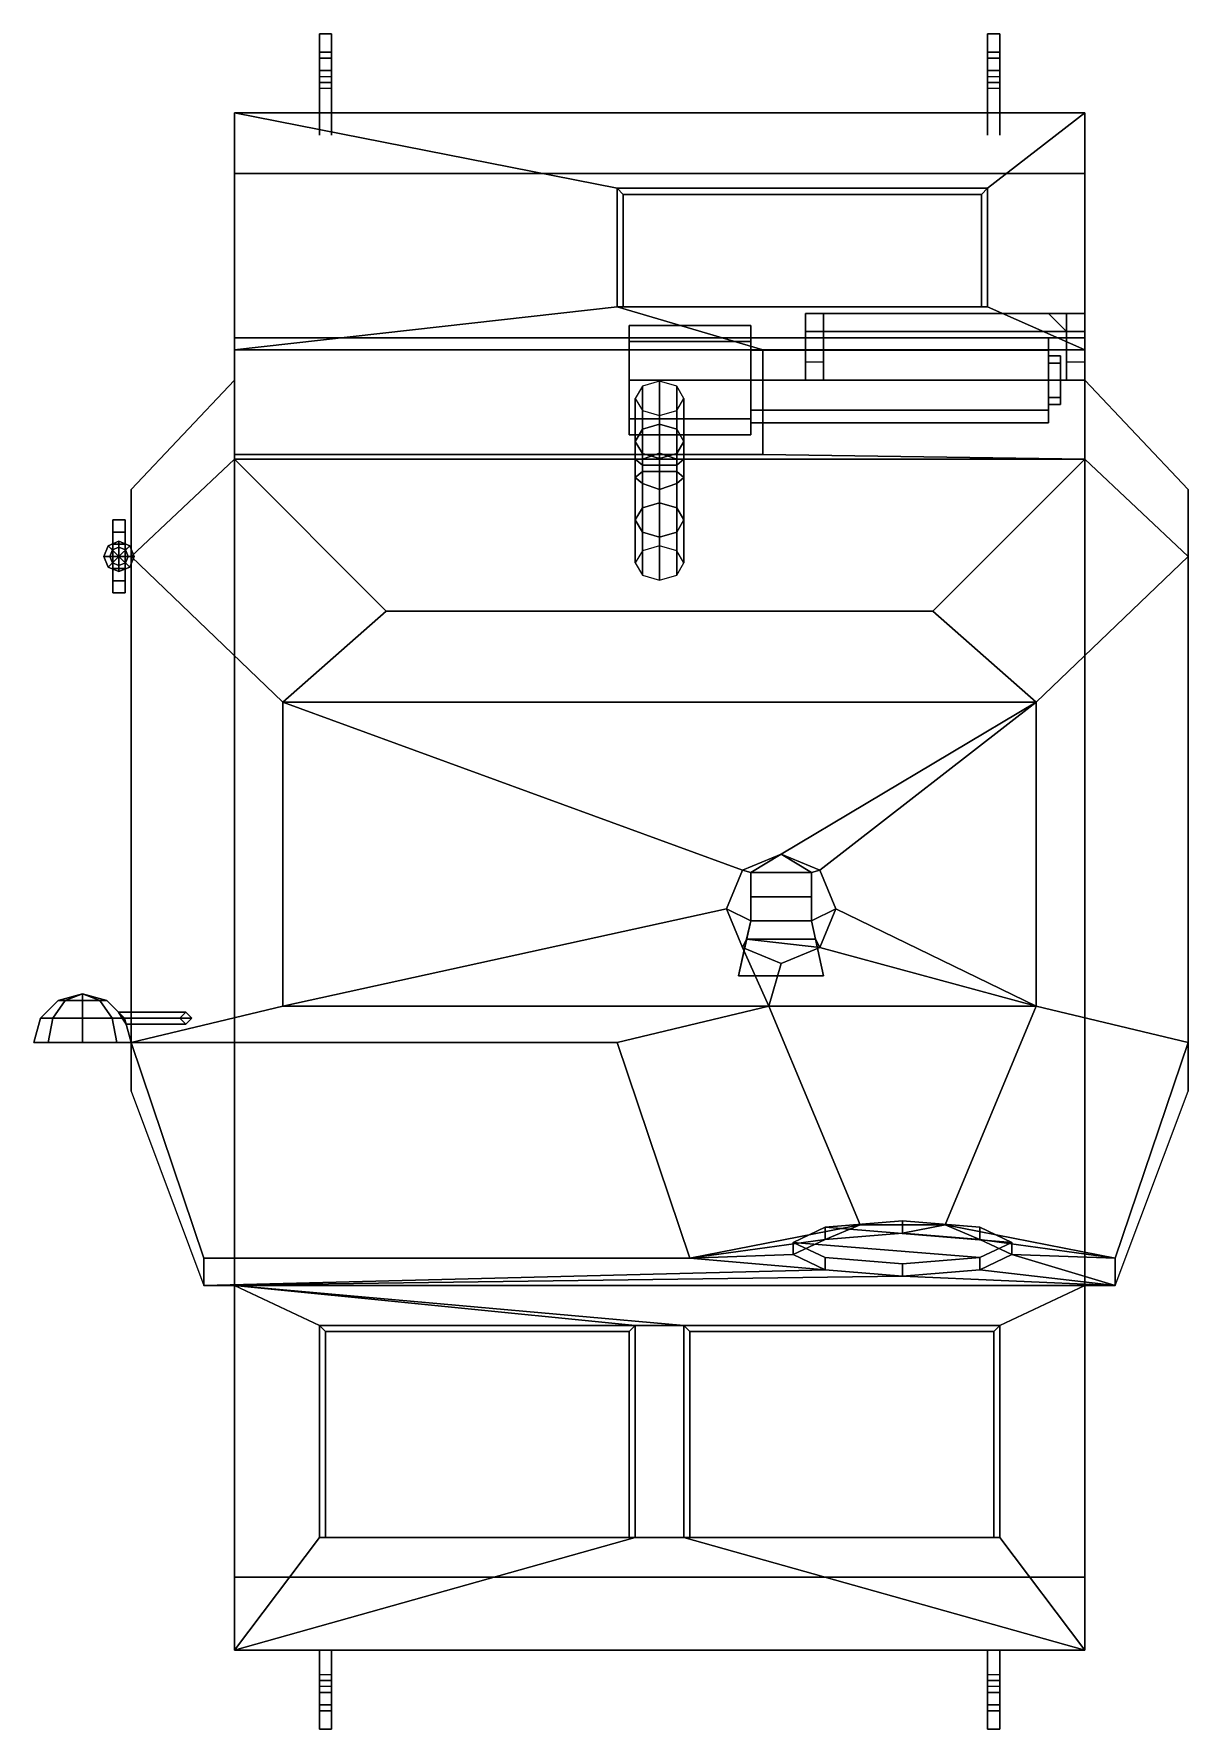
# Model space of a CAD drawing. Extents: x -1.03 to 0.87, y -1.44 to 1.35.
import ezdxf

# ---------------------------------------------------------------- set-up
doc = ezdxf.new("R2010")
doc.units = 0
doc.layers.get('0').update_dxf_attribs({"linetype": 'CONTINUOUS'})
doc.layers.add('HULL_TKS', color=7, linetype='CONTINUOUS')

msp = doc.modelspace()

# ---------------------------------------------------------------- linework, layer by layer
for points in [[(-0.7, 1.12, 0.42), (-0.7, -1.31, 0.52), (-0.7, -1.31, 0.58), (-0.7, 1.22, 0.58)], [(0.7, 1.22, 0.58), (0.7, 1.12, 0.42), (-0.7, 1.12, 0.42), (-0.7, 1.22, 0.58)], [(0.7, -1.31, 0.58), (0.7, -1.31, 0.52), (0.7, 1.12, 0.42), (0.7, 1.22, 0.58)], [(-0.7, 0.85, 0.35), (-0.7, -1.19, 0.35), (-0.7, -1.31, 0.52), (-0.7, 1.12, 0.42)], [(0.7, 1.12, 0.42), (0.7, 0.85, 0.35), (-0.7, 0.85, 0.35), (-0.7, 1.12, 0.42)], [(0.7, -1.31, 0.52), (0.7, -1.19, 0.35), (0.7, 0.85, 0.35), (0.7, 1.12, 0.42)], [(0.7, 0.85, 0.35), (0.7, -1.19, 0.35), (-0.7, -1.19, 0.35), (-0.7, 0.85, 0.35)], [(-0.7, -1.31, 0.52), (-0.7, -1.19, 0.35), (0.7, -1.19, 0.35), (0.7, -1.31, 0.52)], [(-0.7, -1.31, 0.58), (-0.7, -1.31, 0.52), (0.7, -1.31, 0.52), (0.7, -1.31, 0.58)]]:
    msp.add_3dface(points)
at = {"layer": 'HULL_TKS'}
for points in [[(-0.54, 1.35, 0.55), (-0.54, 1.32, 0.52), (-0.56, 1.32, 0.52), (-0.56, 1.35, 0.55)], [(-0.54, 1.32, 0.6), (-0.54, 1.35, 0.58), (-0.56, 1.35, 0.58), (-0.56, 1.32, 0.6)], [(-0.56, 1.35, 0.58), (-0.56, 1.35, 0.55), (-0.56, 1.32, 0.52), (-0.56, 1.32, 0.6)], [(-0.54, 1.35, 0.58), (-0.54, 1.35, 0.55), (-0.56, 1.35, 0.55), (-0.56, 1.35, 0.58)], [(-0.54, 1.32, 0.6), (-0.54, 1.32, 0.52), (-0.54, 1.35, 0.55), (-0.54, 1.35, 0.58)], [(0.56, 1.35, 0.55), (0.56, 1.32, 0.52), (0.54, 1.32, 0.52), (0.54, 1.35, 0.55)], [(0.56, 1.32, 0.6), (0.56, 1.35, 0.58), (0.54, 1.35, 0.58), (0.54, 1.32, 0.6)], [(0.54, 1.35, 0.58), (0.54, 1.35, 0.55), (0.54, 1.32, 0.52), (0.54, 1.32, 0.6)], [(0.56, 1.35, 0.58), (0.56, 1.35, 0.55), (0.54, 1.35, 0.55), (0.54, 1.35, 0.58)], [(0.56, 1.32, 0.6), (0.56, 1.32, 0.52), (0.56, 1.35, 0.55), (0.56, 1.35, 0.58)], [(-0.54, 1.31, 0.56), (-0.54, 1.32, 0.57), (-0.56, 1.32, 0.57), (-0.56, 1.31, 0.56)], [(-0.54, 1.29, 0.6), (-0.54, 1.32, 0.6), (-0.56, 1.32, 0.6), (-0.56, 1.29, 0.6)], [(-0.56, 1.32, 0.56), (-0.56, 1.32, 0.52), (-0.56, 1.31, 0.56), (-0.56, 1.32, 0.57)], [(-0.56, 1.32, 0.58), (-0.56, 1.32, 0.57), (-0.56, 1.31, 0.58), (-0.56, 1.32, 0.6)], [(-0.56, 1.31, 0.56), (-0.56, 1.32, 0.52), (-0.56, 1.29, 0.52), (-0.56, 1.29, 0.56)], [(-0.56, 1.32, 0.6), (-0.56, 1.31, 0.58), (-0.56, 1.29, 0.58), (-0.56, 1.29, 0.6)], [(-0.54, 1.32, 0.57), (-0.54, 1.31, 0.56), (-0.54, 1.32, 0.52), (-0.54, 1.32, 0.56)], [(-0.54, 1.32, 0.6), (-0.54, 1.31, 0.58), (-0.54, 1.32, 0.57), (-0.54, 1.32, 0.58)], [(-0.54, 1.29, 0.56), (-0.54, 1.29, 0.52), (-0.54, 1.32, 0.52), (-0.54, 1.31, 0.56)], [(-0.54, 1.29, 0.6), (-0.54, 1.29, 0.58), (-0.54, 1.31, 0.58), (-0.54, 1.32, 0.6)], [(0.56, 1.31, 0.56), (0.56, 1.32, 0.57), (0.54, 1.32, 0.57), (0.54, 1.31, 0.56)], [(0.56, 1.29, 0.6), (0.56, 1.32, 0.6), (0.54, 1.32, 0.6), (0.54, 1.29, 0.6)], [(0.54, 1.32, 0.56), (0.54, 1.32, 0.52), (0.54, 1.31, 0.56), (0.54, 1.32, 0.57)], [(0.54, 1.32, 0.58), (0.54, 1.32, 0.57), (0.54, 1.31, 0.58), (0.54, 1.32, 0.6)], [(0.54, 1.31, 0.56), (0.54, 1.32, 0.52), (0.54, 1.29, 0.52), (0.54, 1.29, 0.56)], [(0.54, 1.32, 0.6), (0.54, 1.31, 0.58), (0.54, 1.29, 0.58), (0.54, 1.29, 0.6)], [(0.56, 1.32, 0.57), (0.56, 1.31, 0.56), (0.56, 1.32, 0.52), (0.56, 1.32, 0.56)], [(0.56, 1.32, 0.6), (0.56, 1.31, 0.58), (0.56, 1.32, 0.57), (0.56, 1.32, 0.58)], [(0.56, 1.29, 0.56), (0.56, 1.29, 0.52), (0.56, 1.32, 0.52), (0.56, 1.31, 0.56)], [(0.56, 1.29, 0.6), (0.56, 1.29, 0.58), (0.56, 1.31, 0.58), (0.56, 1.32, 0.6)], [(-0.54, 1.29, 0.56), (-0.54, 1.31, 0.56), (-0.56, 1.31, 0.56), (-0.56, 1.29, 0.56)], [(-0.54, 1.29, 0.52), (-0.54, 1.26, 0.55), (-0.56, 1.26, 0.55), (-0.56, 1.29, 0.52)], [(-0.54, 1.28, 0.57), (-0.54, 1.29, 0.56), (-0.56, 1.29, 0.56), (-0.56, 1.28, 0.57)], [(-0.54, 1.27, 0.58), (-0.54, 1.29, 0.6), (-0.56, 1.29, 0.6), (-0.56, 1.27, 0.58)], [(-0.56, 1.29, 0.58), (-0.56, 1.28, 0.57), (-0.56, 1.27, 0.58), (-0.56, 1.29, 0.6)], [(-0.56, 1.29, 0.56), (-0.56, 1.29, 0.52), (-0.56, 1.26, 0.55), (-0.56, 1.28, 0.57)], [(-0.54, 1.29, 0.6), (-0.54, 1.27, 0.58), (-0.54, 1.28, 0.57), (-0.54, 1.29, 0.58)], [(-0.54, 1.28, 0.57), (-0.54, 1.26, 0.55), (-0.54, 1.29, 0.52), (-0.54, 1.29, 0.56)], [(0.56, 1.29, 0.56), (0.56, 1.31, 0.56), (0.54, 1.31, 0.56), (0.54, 1.29, 0.56)], [(0.56, 1.29, 0.52), (0.56, 1.26, 0.55), (0.54, 1.26, 0.55), (0.54, 1.29, 0.52)], [(0.56, 1.28, 0.57), (0.56, 1.29, 0.56), (0.54, 1.29, 0.56), (0.54, 1.28, 0.57)], [(0.56, 1.27, 0.58), (0.56, 1.29, 0.6), (0.54, 1.29, 0.6), (0.54, 1.27, 0.58)], [(0.54, 1.29, 0.58), (0.54, 1.28, 0.57), (0.54, 1.27, 0.58), (0.54, 1.29, 0.6)], [(0.54, 1.29, 0.56), (0.54, 1.29, 0.52), (0.54, 1.26, 0.55), (0.54, 1.28, 0.57)], [(0.56, 1.29, 0.6), (0.56, 1.27, 0.58), (0.56, 1.28, 0.57), (0.56, 1.29, 0.58)], [(0.56, 1.28, 0.57), (0.56, 1.26, 0.55), (0.56, 1.29, 0.52), (0.56, 1.29, 0.56)], [(-0.56, 1.28, 0.57), (-0.56, 1.26, 0.55), (-0.56, 1.25, 0.55), (-0.56, 1.27, 0.58)], [(-0.56, 1.27, 0.58), (-0.56, 1.25, 0.55), (-0.56, 1.1834, 0.5215), (-0.56, 1.22, 0.58)], [(-0.54, 1.22, 0.58), (-0.54, 1.27, 0.58), (-0.56, 1.27, 0.58), (-0.56, 1.22, 0.58)], [(-0.54, 1.27, 0.58), (-0.54, 1.25, 0.55), (-0.54, 1.26, 0.55), (-0.54, 1.28, 0.57)], [(-0.54, 1.22, 0.58), (-0.54, 1.1834, 0.5215), (-0.54, 1.25, 0.55), (-0.54, 1.27, 0.58)], [(0.54, 1.28, 0.57), (0.54, 1.26, 0.55), (0.54, 1.25, 0.55), (0.54, 1.27, 0.58)], [(0.56, 1.22, 0.58), (0.56, 1.27, 0.58), (0.54, 1.27, 0.58), (0.54, 1.22, 0.58)], [(0.54, 1.27, 0.58), (0.54, 1.25, 0.55), (0.54, 1.1834, 0.5215), (0.54, 1.22, 0.58)], [(0.56, 1.27, 0.58), (0.56, 1.25, 0.55), (0.56, 1.26, 0.55), (0.56, 1.28, 0.57)], [(0.56, 1.22, 0.58), (0.56, 1.1834, 0.5215), (0.56, 1.25, 0.55), (0.56, 1.27, 0.58)], [(-0.7, 1.22, 0.58), (-0.7, -1.31, 0.58), (-0.7, -0.39, 0.8), (-0.7, 0.78, 0.8)], [(0.54, 1.0959, 0.65), (0.7, 1.22, 0.58), (-0.7, 1.22, 0.58), (-0.07, 1.0959, 0.65)], [(-0.07, 0.9009, 0.76), (-0.07, 1.0959, 0.65), (-0.7, 1.22, 0.58), (-0.7, 0.83, 0.8)], [(-0.7, 0.83, 0.8), (-0.7, 1.22, 0.58), (-0.7, 0.78, 0.8)], [(0.7, 0.83, 0.8), (0.7, 1.22, 0.58), (0.54, 1.0959, 0.65), (0.54, 0.9009, 0.76)], [(0.7, -0.39, 0.8), (0.7, -1.31, 0.58), (0.7, 1.22, 0.58), (0.7, 0.78, 0.8)], [(0.7, 0.78, 0.8), (0.7, 1.22, 0.58), (0.7, 0.83, 0.8)], [(-0.06, 0.9009, 0.7544), (-0.06, 1.0859, 0.65), (-0.07, 1.0959, 0.65), (-0.07, 0.9009, 0.76)], [(0.53, 1.0859, 0.65), (0.54, 1.0959, 0.65), (-0.07, 1.0959, 0.65), (-0.06, 1.0859, 0.65)], [(0.54, 0.9009, 0.76), (0.54, 1.0959, 0.65), (0.53, 1.0859, 0.65), (0.53, 0.9009, 0.7544)], [(0.53, 0.9009, 0.7544), (0.53, 1.0859, 0.65), (-0.06, 1.0859, 0.65), (-0.06, 0.9009, 0.7544)], [(0.17, 0.83, 0.8), (-0.07, 0.9009, 0.76), (-0.07, 0.9009, 0.76), (-0.7, 0.83, 0.8)], [(0.7, 0.83, 0.8), (0.54, 0.9009, 0.76), (-0.07, 0.9009, 0.76), (0.17, 0.83, 0.8)], [(0.54, 0.9009, 0.76), (0.53, 0.9009, 0.7544), (-0.06, 0.9009, 0.7544), (-0.07, 0.9009, 0.76)], [(0.15, 0.8436, 1.3636), (0.15, 0.87, 1.3), (-0.05, 0.87, 1.3), (-0.05, 0.8436, 1.3636)], [(0.15, 0.87, 1.3), (0.15, 0.8436, 1.2364), (-0.05, 0.8436, 1.2364), (-0.05, 0.87, 1.3)], [(-0.05, 0.8436, 1.2364), (-0.05, 0.69, 1.3), (-0.05, 0.7164, 1.3636), (-0.05, 0.87, 1.3)], [(-0.05, 0.87, 1.3), (-0.05, 0.7164, 1.3636), (-0.05, 0.78, 1.39), (-0.05, 0.8436, 1.3636)], [(0.15, 0.8295, 1.3495), (0.15, 0.85, 1.3), (0.15, 0.87, 1.3), (0.15, 0.8436, 1.3636)], [(0.15, 0.85, 1.3), (0.15, 0.8295, 1.2505), (0.15, 0.8436, 1.2364), (0.15, 0.87, 1.3)], [(0.67, 0.89, 1.03), (0.27, 0.89, 1.03), (0.24, 0.89, 1.1), (0.7, 0.89, 1.1)], [(0.7, 0.89, 1.1), (0.24, 0.89, 1.1), (0.24, 0.86, 1.1), (0.7, 0.86, 1.1)], [(0.24, 0.89, 1.1), (0.24, 0.89, 0.96), (0.24, 0.86, 0.96), (0.24, 0.86, 1.1)], [(0.24, 0.89, 0.96), (0.24, 0.81, 0.8), (0.24, 0.78, 0.8), (0.24, 0.86, 0.96)], [(0.27, 0.89, 1.03), (0.27, 0.89, 0.96), (0.24, 0.89, 0.96), (0.24, 0.89, 1.1)], [(0.27, 0.89, 0.96), (0.27, 0.81, 0.8), (0.24, 0.81, 0.8), (0.24, 0.89, 0.96)], [(0.27, 0.86, 1.03), (0.27, 0.86, 0.96), (0.27, 0.89, 0.96), (0.27, 0.89, 1.03)], [(0.27, 0.86, 0.96), (0.27, 0.78, 0.8), (0.27, 0.81, 0.8), (0.27, 0.89, 0.96)], [(0.64, 0.89, 1.03), (0.67, 0.89, 1.03), (0.67, 0.89, 0.96), (0.67, 0.86, 0.96)], [(0.67, 0.89, 0.96), (0.7, 0.89, 0.96), (0.7, 0.81, 0.8), (0.67, 0.81, 0.8)], [(0.67, 0.89, 1.03), (0.7, 0.89, 1.1), (0.7, 0.89, 0.96), (0.67, 0.89, 0.96)], [(0.67, 0.86, 0.96), (0.67, 0.89, 0.96), (0.67, 0.81, 0.8), (0.67, 0.78, 0.8)], [(0.7, 0.89, 1.1), (0.7, 0.86, 1.1), (0.7, 0.86, 0.96), (0.7, 0.89, 0.96)], [(0.7, 0.89, 0.96), (0.7, 0.86, 0.96), (0.7, 0.78, 0.8), (0.7, 0.81, 0.8)], [(0.15, 0.78, 1.39), (0.15, 0.8436, 1.3636), (-0.05, 0.8436, 1.3636), (-0.05, 0.78, 1.39)], [(0.15, 0.8436, 1.2364), (0.15, 0.78, 1.21), (-0.05, 0.78, 1.21), (-0.05, 0.8436, 1.2364)], [(-0.05, 0.78, 1.21), (-0.05, 0.7164, 1.2364), (-0.05, 0.69, 1.3), (-0.05, 0.8436, 1.2364)], [(0.64, 0.8295, 1.3495), (0.64, 0.85, 1.3), (0.15, 0.85, 1.3), (0.15, 0.8295, 1.3495)], [(0.64, 0.85, 1.3), (0.64, 0.8295, 1.2505), (0.15, 0.8295, 1.2505), (0.15, 0.85, 1.3)], [(0.15, 0.78, 1.37), (0.15, 0.8295, 1.3495), (0.15, 0.8436, 1.3636), (0.15, 0.78, 1.39)], [(0.15, 0.8295, 1.2505), (0.15, 0.78, 1.23), (0.15, 0.78, 1.21), (0.15, 0.8436, 1.2364)], [(0.7, 0.86, 1.1), (0.24, 0.86, 1.1), (0.27, 0.86, 1.03), (0.67, 0.86, 1.03)], [(0.24, 0.86, 0.96), (0.24, 0.78, 0.8), (0.27, 0.78, 0.8), (0.27, 0.86, 0.96)], [(0.24, 0.86, 1.1), (0.24, 0.86, 0.96), (0.27, 0.86, 0.96), (0.27, 0.86, 1.03)], [(0.64, 0.8083, 1.3283), (0.64, 0.82, 1.3), (0.64, 0.85, 1.3), (0.64, 0.8295, 1.3495)], [(0.64, 0.82, 1.3), (0.64, 0.8083, 1.2717), (0.64, 0.8295, 1.2505), (0.64, 0.85, 1.3)], [(0.7, 0.86, 1.1), (0.67, 0.86, 1.03), (0.67, 0.86, 0.96), (0.7, 0.86, 0.96)], [(0.7, 0.86, 0.96), (0.67, 0.86, 0.96), (0.67, 0.78, 0.8), (0.7, 0.78, 0.8)], [(0.17, 0.83, 0.8), (-0.7, 0.83, 0.8), (-0.7, 0.83, 1.1), (0.17, 0.83, 1.1)], [(0.17, 0.83, 1.1), (-0.7, 0.83, 1.1), (-0.7, 0.6579, 1.1287), (0.17, 0.6579, 1.1287)], [(-0.7, 0.83, 1.1), (-0.7, 0.83, 0.8), (-0.7, 0.78, 0.8), (-0.7, 0.6579, 1.1287)], [(0.64, 0.78, 1.37), (0.64, 0.8295, 1.3495), (0.15, 0.8295, 1.3495), (0.15, 0.78, 1.37)], [(0.64, 0.8295, 1.2505), (0.64, 0.78, 1.23), (0.15, 0.78, 1.23), (0.15, 0.8295, 1.2505)], [(0.17, 0.78, 0.8), (0.17, 0.83, 0.8), (0.17, 0.83, 1.1), (0.17, 0.6579, 1.1287)], [(0.7, 0.78, 0.8), (0.7, 0.83, 0.8), (0.17, 0.83, 0.8), (0.17, 0.78, 0.8)], [(0.64, 0.78, 1.34), (0.64, 0.8083, 1.3283), (0.64, 0.8295, 1.3495), (0.64, 0.78, 1.37)], [(0.64, 0.8083, 1.2717), (0.64, 0.78, 1.26), (0.64, 0.78, 1.23), (0.64, 0.8295, 1.2505)], [(0.66, 0.8083, 1.3283), (0.66, 0.82, 1.3), (0.64, 0.82, 1.3), (0.64, 0.8083, 1.3283)], [(0.66, 0.82, 1.3), (0.66, 0.8083, 1.2717), (0.64, 0.8083, 1.2717), (0.64, 0.82, 1.3)], [(0.66, 0.7517, 1.3283), (0.66, 0.82, 1.3), (0.66, 0.8083, 1.3283), (0.66, 0.78, 1.34)], [(0.66, 0.74, 1.3), (0.66, 0.8083, 1.2717), (0.66, 0.82, 1.3), (0.66, 0.7517, 1.3283)], [(0.66, 0.78, 1.34), (0.66, 0.8083, 1.3283), (0.64, 0.8083, 1.3283), (0.64, 0.78, 1.34)], [(0.66, 0.8083, 1.2717), (0.66, 0.78, 1.26), (0.64, 0.78, 1.26), (0.64, 0.8083, 1.2717)], [(0.66, 0.7517, 1.2717), (0.66, 0.78, 1.26), (0.66, 0.8083, 1.2717), (0.66, 0.74, 1.3)], [(-0.7, 0.78, 0.8), (-0.87, 0.6, 0.8), (-0.87, 0.49, 1.15), (-0.7, 0.65, 1.15)], [(0.15, 0.7164, 1.3636), (0.15, 0.78, 1.39), (-0.05, 0.78, 1.39), (-0.05, 0.7164, 1.3636)], [(0.15, 0.78, 1.21), (0.15, 0.7164, 1.2364), (-0.05, 0.7164, 1.2364), (-0.05, 0.78, 1.21)], [(-0.0283, 0.77, 1.29), (-0.04, 0.75, 1.27), (-0.04, 0.6793, 1.3407), (-0.0283, 0.6993, 1.3607)], [(0, 0.7783, 1.2983), (-0.0283, 0.77, 1.29), (-0.0283, 0.6993, 1.3607), (0, 0.7076, 1.369)], [(0.0283, 0.77, 1.29), (0, 0.7783, 1.2983), (0, 0.7076, 1.369), (0.0283, 0.6993, 1.3607)], [(0.04, 0.75, 1.27), (0.0283, 0.77, 1.29), (0.0283, 0.6993, 1.3607), (0.04, 0.6793, 1.3407)], [(0.64, 0.7305, 1.3495), (0.64, 0.78, 1.37), (0.15, 0.78, 1.37), (0.15, 0.7305, 1.3495)], [(0.64, 0.78, 1.23), (0.64, 0.7305, 1.2505), (0.15, 0.7305, 1.2505), (0.15, 0.78, 1.23)], [(0.15, 0.78, 1.23), (0.15, 0.7305, 1.2505), (0.15, 0.7164, 1.2364), (0.15, 0.78, 1.21)], [(0.15, 0.7305, 1.3495), (0.15, 0.78, 1.37), (0.15, 0.78, 1.39), (0.15, 0.7164, 1.3636)], [(0.7, 0.65, 1.15), (0.7, 0.78, 0.8), (0.17, 0.78, 0.8), (0.17, 0.6579, 1.1287)], [(0.66, 0.7517, 1.3283), (0.66, 0.78, 1.34), (0.64, 0.78, 1.34), (0.64, 0.7517, 1.3283)], [(0.66, 0.78, 1.26), (0.66, 0.7517, 1.2717), (0.64, 0.7517, 1.2717), (0.64, 0.78, 1.26)], [(0.64, 0.78, 1.26), (0.64, 0.7517, 1.2717), (0.64, 0.7305, 1.2505), (0.64, 0.78, 1.23)], [(0.64, 0.7517, 1.3283), (0.64, 0.78, 1.34), (0.64, 0.78, 1.37), (0.64, 0.7305, 1.3495)], [(0.87, 0.49, 1.15), (0.87, 0.6, 0.8), (0.7, 0.78, 0.8), (0.7, 0.65, 1.15)], [(-0.04, 0.75, 1.27), (-0.0283, 0.73, 1.25), (-0.0283, 0.6593, 1.3207), (-0.04, 0.6793, 1.3407)], [(-0.0283, 0.73, 1.25), (0, 0.7217, 1.2417), (0, 0.651, 1.3124), (-0.0283, 0.6593, 1.3207)], [(0, 0.7217, 1.2417), (0.0283, 0.73, 1.25), (0.0283, 0.6593, 1.3207), (0, 0.651, 1.3124)], [(0.0283, 0.73, 1.25), (0.04, 0.75, 1.27), (0.04, 0.6793, 1.3407), (0.0283, 0.6593, 1.3207)], [(0.64, 0.71, 1.3), (0.64, 0.7305, 1.3495), (0.15, 0.7305, 1.3495), (0.15, 0.71, 1.3)], [(0.64, 0.7305, 1.2505), (0.64, 0.71, 1.3), (0.15, 0.71, 1.3), (0.15, 0.7305, 1.2505)], [(0.15, 0.7305, 1.2505), (0.15, 0.71, 1.3), (0.15, 0.69, 1.3), (0.15, 0.7164, 1.2364)], [(0.15, 0.71, 1.3), (0.15, 0.7305, 1.3495), (0.15, 0.7164, 1.3636), (0.15, 0.69, 1.3)], [(0.66, 0.74, 1.3), (0.66, 0.7517, 1.3283), (0.64, 0.7517, 1.3283), (0.64, 0.74, 1.3)], [(0.66, 0.7517, 1.2717), (0.66, 0.74, 1.3), (0.64, 0.74, 1.3), (0.64, 0.7517, 1.2717)], [(0.64, 0.7517, 1.2717), (0.64, 0.74, 1.3), (0.64, 0.71, 1.3), (0.64, 0.7305, 1.2505)], [(0.64, 0.74, 1.3), (0.64, 0.7517, 1.3283), (0.64, 0.7305, 1.3495), (0.64, 0.71, 1.3)], [(0.15, 0.69, 1.3), (0.15, 0.7164, 1.3636), (-0.05, 0.7164, 1.3636), (-0.05, 0.69, 1.3)], [(0.15, 0.7164, 1.2364), (0.15, 0.69, 1.3), (-0.05, 0.69, 1.3), (-0.05, 0.7164, 1.2364)], [(-0.0283, 0.6993, 1.3607), (-0.04, 0.6793, 1.3407), (-0.04, 0.65, 1.35), (-0.0283, 0.65, 1.3783)], [(0, 0.7076, 1.369), (-0.0283, 0.6993, 1.3607), (-0.0283, 0.65, 1.3783), (0, 0.66, 1.39)], [(0.0283, 0.6993, 1.3607), (0, 0.7076, 1.369), (0, 0.66, 1.39), (0.0283, 0.65, 1.3783)], [(0.04, 0.6793, 1.3407), (0.0283, 0.6993, 1.3607), (0.0283, 0.65, 1.3783), (0.04, 0.65, 1.35)], [(-0.04, 0.6793, 1.3407), (-0.0283, 0.6593, 1.3207), (-0.0283, 0.64, 1.3217), (-0.04, 0.65, 1.35)], [(0.0283, 0.6593, 1.3207), (0.04, 0.6793, 1.3407), (0.04, 0.65, 1.35), (0.0283, 0.64, 1.3217)], [(-0.7, 0.65, 1.15), (-0.87, 0.49, 1.15), (-0.62, 0.25, 1.39), (-0.45, 0.4, 1.39)], [(0.17, 0.6579, 1.1287), (-0.7, 0.6579, 1.1287), (-0.7, 0.65, 1.15), (0.7, 0.65, 1.15)], [(0.45, 0.4, 1.39), (0.7, 0.65, 1.15), (-0.7, 0.65, 1.15), (-0.45, 0.4, 1.39)], [(-0.0283, 0.65, 1.3783), (-0.04, 0.65, 1.35), (-0.04, 0.62, 1.35), (-0.0283, 0.61, 1.3783)], [(-0.04, 0.65, 1.35), (-0.0283, 0.64, 1.3217), (-0.0283, 0.63, 1.3217), (-0.04, 0.62, 1.35)], [(0, 0.66, 1.39), (-0.0283, 0.65, 1.3783), (-0.0283, 0.61, 1.3783), (0, 0.6, 1.39)], [(-0.0283, 0.6593, 1.3207), (0, 0.651, 1.3124), (0, 0.64, 1.31), (-0.0283, 0.64, 1.3217)], [(0.0283, 0.65, 1.3783), (0, 0.66, 1.39), (0, 0.6, 1.39), (0.0283, 0.61, 1.3783)], [(0, 0.651, 1.3124), (0.0283, 0.6593, 1.3207), (0.0283, 0.64, 1.3217), (0, 0.64, 1.31)], [(0.04, 0.65, 1.35), (0.0283, 0.65, 1.3783), (0.0283, 0.61, 1.3783), (0.04, 0.62, 1.35)], [(0.0283, 0.64, 1.3217), (0.04, 0.65, 1.35), (0.04, 0.62, 1.35), (0.0283, 0.63, 1.3217)], [(0.62, 0.25, 1.39), (0.87, 0.49, 1.15), (0.7, 0.65, 1.15), (0.45, 0.4, 1.39)], [(-0.04, 0.62, 1.35), (-0.0283, 0.63, 1.3217), (-0.0283, 0.57, 1.25), (-0.04, 0.55, 1.27)], [(-0.0283, 0.61, 1.3783), (-0.04, 0.62, 1.35), (-0.04, 0.55, 1.27), (-0.0283, 0.53, 1.29)], [(-0.0283, 0.64, 1.3217), (0, 0.64, 1.31), (0, 0.63, 1.31), (-0.0283, 0.63, 1.3217)], [(-0.0283, 0.63, 1.3217), (0, 0.63, 1.31), (0, 0.5783, 1.2417), (-0.0283, 0.57, 1.25)], [(0, 0.64, 1.31), (0.0283, 0.64, 1.3217), (0.0283, 0.63, 1.3217), (0, 0.63, 1.31)], [(0, 0.63, 1.31), (0.0283, 0.63, 1.3217), (0.0283, 0.57, 1.25), (0, 0.5783, 1.2417)], [(0.0283, 0.63, 1.3217), (0.04, 0.62, 1.35), (0.04, 0.55, 1.27), (0.0283, 0.57, 1.25)], [(0.04, 0.62, 1.35), (0.0283, 0.61, 1.3783), (0.0283, 0.53, 1.29), (0.04, 0.55, 1.27)], [(-0.87, 0.6, 0.8), (-0.87, -0.39, 0.8), (-0.87, -0.31, 1.15), (-0.87, 0.49, 1.15)], [(0, 0.6, 1.39), (-0.0283, 0.61, 1.3783), (-0.0283, 0.53, 1.29), (0, 0.5217, 1.2983)], [(0.0283, 0.61, 1.3783), (0, 0.6, 1.39), (0, 0.5217, 1.2983), (0.0283, 0.53, 1.29)], [(0.87, -0.31, 1.15), (0.87, -0.39, 0.8), (0.87, 0.6, 0.8), (0.87, 0.49, 1.15)], [(-0.04, 0.55, 1.27), (-0.0283, 0.57, 1.25), (-0.0283, 0.4993, 1.1793), (-0.04, 0.4793, 1.1993)], [(-0.0283, 0.57, 1.25), (0, 0.5783, 1.2417), (0, 0.5076, 1.171), (-0.0283, 0.4993, 1.1793)], [(0, 0.5783, 1.2417), (0.0283, 0.57, 1.25), (0.0283, 0.4993, 1.1793), (0, 0.5076, 1.171)], [(0.0283, 0.57, 1.25), (0.04, 0.55, 1.27), (0.04, 0.4793, 1.1993), (0.0283, 0.4993, 1.1793)], [(-0.88, 0.55, 1.38), (-0.9, 0.55, 1.38), (-0.9, 0.55, 1.43), (-0.88, 0.55, 1.43)], [(-0.88, 0.51, 1.33), (-0.9, 0.51, 1.33), (-0.9, 0.55, 1.38), (-0.88, 0.55, 1.38)], [(-0.88, 0.55, 1.43), (-0.9, 0.55, 1.43), (-0.9, 0.53, 1.47), (-0.88, 0.53, 1.47)], [(-0.9, 0.53, 1.47), (-0.9, 0.55, 1.43), (-0.9, 0.51, 1.4), (-0.9, 0.51, 1.47)], [(-0.9, 0.55, 1.43), (-0.9, 0.55, 1.38), (-0.9, 0.51, 1.33), (-0.9, 0.51, 1.4)], [(-0.88, 0.55, 1.43), (-0.88, 0.53, 1.47), (-0.88, 0.51, 1.47), (-0.88, 0.51, 1.4)], [(-0.88, 0.55, 1.38), (-0.88, 0.55, 1.43), (-0.88, 0.51, 1.4), (-0.88, 0.51, 1.33)], [(-0.0283, 0.53, 1.29), (-0.04, 0.55, 1.27), (-0.04, 0.4793, 1.1993), (-0.0283, 0.4593, 1.2193)], [(0.04, 0.55, 1.27), (0.0283, 0.53, 1.29), (0.0283, 0.4593, 1.2193), (0.04, 0.4793, 1.1993)], [(-0.9077, 0.5077, 1.37), (-0.915, 0.49, 1.37), (-0.89, 0.49, 1.4)], [(-0.9077, 0.5077, 1.27), (-0.915, 0.49, 1.27), (-0.915, 0.49, 1.37), (-0.9077, 0.5077, 1.37)], [(-0.9077, 0.5077, 1.03), (-0.915, 0.49, 1.03), (-0.915, 0.49, 1.15), (-0.9077, 0.5077, 1.15)], [(-0.9077, 0.5077, 1.15), (-0.915, 0.49, 1.15), (-0.905, 0.49, 1.15), (-0.9006, 0.5006, 1.15)], [(-0.89, 0.515, 1.37), (-0.9077, 0.5077, 1.37), (-0.89, 0.49, 1.4)], [(-0.89, 0.515, 1.27), (-0.9077, 0.5077, 1.27), (-0.9077, 0.5077, 1.37), (-0.89, 0.515, 1.37)], [(-0.89, 0.515, 1.03), (-0.9077, 0.5077, 1.03), (-0.9077, 0.5077, 1.15), (-0.89, 0.515, 1.15)], [(-0.89, 0.515, 1.15), (-0.9077, 0.5077, 1.15), (-0.9006, 0.5006, 1.15), (-0.89, 0.505, 1.15)], [(-0.89, 0.505, 1.15), (-0.9006, 0.5006, 1.15), (-0.9006, 0.5006, 1.27), (-0.89, 0.505, 1.27)], [(-0.88, 0.53, 1.47), (-0.9, 0.53, 1.47), (-0.9, 0.51, 1.47), (-0.88, 0.51, 1.47)], [(-0.88, 0.51, 1.47), (-0.9, 0.51, 1.47), (-0.9, 0.51, 1.4), (-0.88, 0.51, 1.4)], [(-0.9, 0.51, 1.4), (-0.9, 0.51, 1.33), (-0.9, 0.47, 1.33), (-0.9, 0.47, 1.4)], [(-0.88, 0.51, 1.4), (-0.9, 0.51, 1.4), (-0.9, 0.47, 1.4), (-0.88, 0.47, 1.4)], [(-0.8723, 0.5077, 1.37), (-0.89, 0.515, 1.37), (-0.89, 0.49, 1.4)], [(-0.8723, 0.5077, 1.27), (-0.89, 0.515, 1.27), (-0.89, 0.515, 1.37), (-0.8723, 0.5077, 1.37)], [(-0.8723, 0.5077, 1.03), (-0.89, 0.515, 1.03), (-0.89, 0.515, 1.15), (-0.8723, 0.5077, 1.15)], [(-0.8723, 0.5077, 1.15), (-0.89, 0.515, 1.15), (-0.89, 0.505, 1.15), (-0.8794, 0.5006, 1.15)], [(-0.865, 0.49, 1.37), (-0.8723, 0.5077, 1.37), (-0.89, 0.49, 1.4)], [(-0.8794, 0.5006, 1.15), (-0.89, 0.505, 1.15), (-0.89, 0.505, 1.27), (-0.8794, 0.5006, 1.27)], [(-0.88, 0.51, 1.33), (-0.88, 0.51, 1.4), (-0.88, 0.47, 1.4), (-0.88, 0.47, 1.33)], [(-0.865, 0.49, 1.15), (-0.8723, 0.5077, 1.15), (-0.8794, 0.5006, 1.15), (-0.875, 0.49, 1.15)], [(-0.865, 0.49, 1.27), (-0.8723, 0.5077, 1.27), (-0.8723, 0.5077, 1.37), (-0.865, 0.49, 1.37)], [(-0.865, 0.49, 1.03), (-0.8723, 0.5077, 1.03), (-0.8723, 0.5077, 1.15), (-0.865, 0.49, 1.15)], [(0, 0.5217, 1.2983), (-0.0283, 0.53, 1.29), (-0.0283, 0.4593, 1.2193), (0, 0.451, 1.2276)], [(0.0283, 0.53, 1.29), (0, 0.5217, 1.2983), (0, 0.451, 1.2276), (0.0283, 0.4593, 1.2193)], [(-0.915, 0.49, 1.37), (-0.9077, 0.4723, 1.37), (-0.89, 0.49, 1.4)], [(-0.915, 0.49, 1.27), (-0.9077, 0.4723, 1.27), (-0.9077, 0.4723, 1.37), (-0.915, 0.49, 1.37)], [(-0.915, 0.49, 1.03), (-0.9077, 0.4723, 1.03), (-0.9077, 0.4723, 1.15), (-0.915, 0.49, 1.15)], [(-0.915, 0.49, 1.15), (-0.9077, 0.4723, 1.15), (-0.9006, 0.4794, 1.15), (-0.905, 0.49, 1.15)], [(-0.9077, 0.4723, 1.37), (-0.89, 0.465, 1.37), (-0.89, 0.49, 1.4)], [(-0.9077, 0.4723, 1.15), (-0.89, 0.465, 1.15), (-0.89, 0.475, 1.15), (-0.9006, 0.4794, 1.15)], [(-0.9006, 0.5006, 1.15), (-0.905, 0.49, 1.15), (-0.905, 0.49, 1.27), (-0.9006, 0.5006, 1.27)], [(-0.905, 0.49, 1.15), (-0.9006, 0.4794, 1.15), (-0.9006, 0.4794, 1.27), (-0.905, 0.49, 1.27)], [(-0.9006, 0.4794, 1.15), (-0.89, 0.475, 1.15), (-0.89, 0.475, 1.27), (-0.9006, 0.4794, 1.27)], [(-0.89, 0.465, 1.37), (-0.8723, 0.4723, 1.37), (-0.89, 0.49, 1.4)], [(-0.8723, 0.4723, 1.37), (-0.865, 0.49, 1.37), (-0.89, 0.49, 1.4)], [(-0.89, 0.475, 1.15), (-0.8794, 0.4794, 1.15), (-0.8794, 0.4794, 1.27), (-0.89, 0.475, 1.27)], [(-0.89, 0.465, 1.15), (-0.8723, 0.4723, 1.15), (-0.8794, 0.4794, 1.15), (-0.89, 0.475, 1.15)], [(-0.875, 0.49, 1.15), (-0.8794, 0.5006, 1.15), (-0.8794, 0.5006, 1.27), (-0.875, 0.49, 1.27)], [(-0.8794, 0.4794, 1.15), (-0.875, 0.49, 1.15), (-0.875, 0.49, 1.27), (-0.8794, 0.4794, 1.27)], [(-0.8723, 0.4723, 1.15), (-0.865, 0.49, 1.15), (-0.875, 0.49, 1.15), (-0.8794, 0.4794, 1.15)], [(-0.8723, 0.4723, 1.27), (-0.865, 0.49, 1.27), (-0.865, 0.49, 1.37), (-0.8723, 0.4723, 1.37)], [(-0.8723, 0.4723, 1.03), (-0.865, 0.49, 1.03), (-0.865, 0.49, 1.15), (-0.8723, 0.4723, 1.15)], [(-0.87, 0.49, 1.15), (-0.87, -0.31, 1.15), (-0.62, -0.25, 1.39), (-0.62, 0.25, 1.39)], [(0.62, -0.25, 1.39), (0.87, -0.31, 1.15), (0.87, 0.49, 1.15), (0.62, 0.25, 1.39)], [(-0.9077, 0.4723, 1.27), (-0.89, 0.465, 1.27), (-0.89, 0.465, 1.37), (-0.9077, 0.4723, 1.37)], [(-0.9077, 0.4723, 1.03), (-0.89, 0.465, 1.03), (-0.89, 0.465, 1.15), (-0.9077, 0.4723, 1.15)], [(-0.9, 0.43, 1.38), (-0.9, 0.43, 1.43), (-0.9, 0.47, 1.4), (-0.9, 0.47, 1.33)], [(-0.9, 0.47, 1.33), (-0.88, 0.47, 1.33), (-0.88, 0.43, 1.38), (-0.9, 0.43, 1.38)], [(-0.9, 0.43, 1.43), (-0.9, 0.45, 1.47), (-0.9, 0.47, 1.47), (-0.9, 0.47, 1.4)], [(-0.9, 0.45, 1.47), (-0.88, 0.45, 1.47), (-0.88, 0.47, 1.47), (-0.9, 0.47, 1.47)], [(-0.9, 0.47, 1.47), (-0.88, 0.47, 1.47), (-0.88, 0.47, 1.4), (-0.9, 0.47, 1.4)], [(-0.9, 0.43, 1.43), (-0.88, 0.43, 1.43), (-0.88, 0.45, 1.47), (-0.9, 0.45, 1.47)], [(-0.89, 0.465, 1.27), (-0.8723, 0.4723, 1.27), (-0.8723, 0.4723, 1.37), (-0.89, 0.465, 1.37)], [(-0.89, 0.465, 1.03), (-0.8723, 0.4723, 1.03), (-0.8723, 0.4723, 1.15), (-0.89, 0.465, 1.15)], [(-0.88, 0.43, 1.43), (-0.88, 0.43, 1.38), (-0.88, 0.47, 1.33), (-0.88, 0.47, 1.4)], [(-0.88, 0.45, 1.47), (-0.88, 0.43, 1.43), (-0.88, 0.47, 1.4), (-0.88, 0.47, 1.47)], [(-0.9, 0.43, 1.38), (-0.88, 0.43, 1.38), (-0.88, 0.43, 1.43), (-0.9, 0.43, 1.43)], [(-0.62, 0.25, 1.39), (0.62, 0.25, 1.39), (0.45, 0.4, 1.39), (-0.45, 0.4, 1.39)], [(0.62, 0.25, 1.39), (-0.62, 0.25, 1.39), (0.1364, -0.0264, 1.39), (0.2, 0, 1.39)], [(-0.62, 0.25, 1.39), (-0.62, -0.25, 1.39), (0.11, -0.09, 1.39), (0.1364, -0.0264, 1.39)], [(0.62, 0.25, 1.39), (0.62, 0.25, 1.39), (0.2, 0, 1.39), (0.2636, -0.0264, 1.39)], [(0.62, -0.25, 1.39), (0.62, 0.25, 1.39), (0.2636, -0.0264, 1.39), (0.29, -0.09, 1.39)], [(0.2, 0, 1.39), (0.1364, -0.0264, 1.39), (0.1364, -0.0264, 1.41), (0.2, 0, 1.41)], [(0.2, 0, 1.41), (0.1364, -0.0264, 1.41), (0.15, -0.03, 1.41), (0.2, 0, 1.41)], [(0.2, 0, 1.41), (0.15, -0.03, 1.41), (0.25, -0.03, 1.41), (0.2, 0, 1.41)], [(0.2636, -0.0264, 1.39), (0.2, 0, 1.39), (0.2, 0, 1.41), (0.2636, -0.0264, 1.41)], [(0.2636, -0.0264, 1.41), (0.2, 0, 1.41), (0.25, -0.03, 1.41)], [(0.1364, -0.0264, 1.39), (0.11, -0.09, 1.39), (0.11, -0.09, 1.41), (0.1364, -0.0264, 1.41)], [(0.1364, -0.0264, 1.41), (0.11, -0.09, 1.41), (0.15, -0.11, 1.41), (0.15, -0.03, 1.41)], [(0.29, -0.09, 1.41), (0.2636, -0.0264, 1.41), (0.25, -0.03, 1.41), (0.25, -0.11, 1.41)], [(0.29, -0.09, 1.39), (0.2636, -0.0264, 1.39), (0.2636, -0.0264, 1.41), (0.29, -0.09, 1.41)], [(0.25, -0.03, 1.41), (0.15, -0.03, 1.41), (0.15, -0.07, 1.46), (0.25, -0.07, 1.46)], [(0.15, -0.03, 1.41), (0.15, -0.11, 1.41), (0.15, -0.11, 1.4662), (0.15, -0.07, 1.46)], [(0.25, -0.11, 1.41), (0.25, -0.03, 1.41), (0.25, -0.07, 1.46), (0.25, -0.11, 1.4662)], [(0.15, -0.11, 1.4662), (0.25, -0.11, 1.4662), (0.25, -0.07, 1.46), (0.15, -0.07, 1.46)], [(-0.62, -0.25, 1.39), (0.18, -0.25, 1.39), (0.1364, -0.1536, 1.39), (0.11, -0.09, 1.39)], [(0.11, -0.09, 1.39), (0.1364, -0.1536, 1.39), (0.1364, -0.1536, 1.41), (0.11, -0.09, 1.41)], [(0.11, -0.09, 1.41), (0.1364, -0.1536, 1.41), (0.1433, -0.14, 1.41), (0.15, -0.11, 1.41)], [(0.15, -0.11, 1.41), (0.1433, -0.14, 1.41), (0.13, -0.2, 1.48), (0.15, -0.11, 1.4662)], [(0.13, -0.2, 1.48), (0.27, -0.2, 1.48), (0.25, -0.11, 1.4662), (0.15, -0.11, 1.4662)], [(0.2636, -0.1536, 1.41), (0.29, -0.09, 1.41), (0.25, -0.11, 1.41), (0.2567, -0.14, 1.41)], [(0.2567, -0.14, 1.41), (0.25, -0.11, 1.41), (0.25, -0.11, 1.4662), (0.27, -0.2, 1.48)], [(0.2636, -0.1536, 1.39), (0.29, -0.09, 1.39), (0.29, -0.09, 1.41), (0.2636, -0.1536, 1.41)], [(0.62, -0.25, 1.39), (0.62, -0.25, 1.39), (0.29, -0.09, 1.39), (0.2636, -0.1536, 1.39)], [(0.1433, -0.14, 1.41), (0.2567, -0.14, 1.41), (0.27, -0.2, 1.48), (0.13, -0.2, 1.48)], [(0.1364, -0.1536, 1.41), (0.2, -0.18, 1.41), (0.2636, -0.1536, 1.41), (0.1433, -0.14, 1.41)], [(0.1364, -0.1536, 1.39), (0.2, -0.18, 1.39), (0.2, -0.18, 1.41), (0.1364, -0.1536, 1.41)], [(0.18, -0.25, 1.39), (0.18, -0.25, 1.39), (0.2, -0.18, 1.39), (0.1364, -0.1536, 1.39)], [(0.2636, -0.1536, 1.41), (0.2636, -0.1536, 1.41), (0.2567, -0.14, 1.41), (0.1433, -0.14, 1.41)], [(0.18, -0.25, 1.39), (0.62, -0.25, 1.39), (0.2636, -0.1536, 1.39), (0.2, -0.18, 1.39)], [(0.2, -0.18, 1.39), (0.2636, -0.1536, 1.39), (0.2636, -0.1536, 1.41), (0.2, -0.18, 1.41)], [(-0.99, -0.2407, 1.23), (-1.0193, -0.27, 1.23), (-0.999, -0.27, 1.279), (-0.9783, -0.2407, 1.2583)], [(-0.9783, -0.2407, 1.2017), (-0.999, -0.27, 1.181), (-1.0193, -0.27, 1.23), (-0.99, -0.2407, 1.23)], [(-0.9783, -0.2407, 1.2583), (-0.999, -0.27, 1.279), (-0.95, -0.27, 1.2993), (-0.95, -0.2407, 1.27)], [(-0.95, -0.2407, 1.19), (-0.95, -0.27, 1.1607), (-0.999, -0.27, 1.181), (-0.9783, -0.2407, 1.2017)], [(-0.95, -0.23, 1.23), (-0.99, -0.2407, 1.23), (-0.9783, -0.2407, 1.2583), (-0.95, -0.23, 1.23)], [(-0.95, -0.23, 1.23), (-0.9783, -0.2407, 1.2017), (-0.99, -0.2407, 1.23), (-0.95, -0.23, 1.23)], [(-0.95, -0.23, 1.23), (-0.9783, -0.2407, 1.2583), (-0.95, -0.2407, 1.27), (-0.95, -0.23, 1.23)], [(-0.95, -0.23, 1.23), (-0.95, -0.2407, 1.19), (-0.9783, -0.2407, 1.2017), (-0.95, -0.23, 1.23)], [(-0.95, -0.23, 1.23), (-0.95, -0.2407, 1.27), (-0.9217, -0.2407, 1.2583), (-0.95, -0.23, 1.23)], [(-0.95, -0.23, 1.23), (-0.9217, -0.2407, 1.2583), (-0.91, -0.2407, 1.23), (-0.95, -0.23, 1.23)], [(-0.95, -0.23, 1.23), (-0.91, -0.2407, 1.23), (-0.9217, -0.2407, 1.2017), (-0.95, -0.23, 1.23)], [(-0.95, -0.23, 1.23), (-0.9217, -0.2407, 1.2017), (-0.95, -0.2407, 1.19), (-0.95, -0.23, 1.23)], [(-0.95, -0.2407, 1.27), (-0.95, -0.27, 1.2993), (-0.901, -0.27, 1.279), (-0.9217, -0.2407, 1.2583)], [(-0.9217, -0.2407, 1.2017), (-0.901, -0.27, 1.181), (-0.95, -0.27, 1.1607), (-0.95, -0.2407, 1.19)], [(-0.9217, -0.2407, 1.2583), (-0.901, -0.27, 1.279), (-0.8807, -0.27, 1.23), (-0.91, -0.2407, 1.23)], [(-0.91, -0.2407, 1.23), (-0.8807, -0.27, 1.23), (-0.901, -0.27, 1.181), (-0.9217, -0.2407, 1.2017)], [(-0.87, -0.31, 1.15), (-0.07, -0.31, 1.15), (0.18, -0.25, 1.39), (-0.62, -0.25, 1.39)], [(0.05, -0.6649, 1.03), (0.33, -0.61, 1.31), (0.18, -0.25, 1.39), (-0.07, -0.31, 1.15)], [(0.33, -0.61, 1.31), (0.47, -0.61, 1.31), (0.62, -0.25, 1.39), (0.18, -0.25, 1.39)], [(0.47, -0.61, 1.31), (0.75, -0.6649, 1.03), (0.87, -0.31, 1.15), (0.62, -0.25, 1.39)], [(-1.0193, -0.27, 1.23), (-1.03, -0.31, 1.23), (-1.0066, -0.31, 1.2866), (-0.999, -0.27, 1.279)], [(-0.999, -0.27, 1.181), (-1.0066, -0.31, 1.1734), (-1.03, -0.31, 1.23), (-1.0193, -0.27, 1.23)], [(-0.999, -0.27, 1.279), (-1.0066, -0.31, 1.2866), (-0.95, -0.31, 1.31), (-0.95, -0.27, 1.2993)], [(-0.95, -0.27, 1.1607), (-0.95, -0.31, 1.15), (-1.0066, -0.31, 1.1734), (-0.999, -0.27, 1.181)], [(-0.95, -0.27, 1.2993), (-0.95, -0.31, 1.31), (-0.8934, -0.31, 1.2866), (-0.901, -0.27, 1.279)], [(-0.901, -0.27, 1.181), (-0.8934, -0.31, 1.1734), (-0.95, -0.31, 1.15), (-0.95, -0.27, 1.1607)], [(-0.901, -0.27, 1.279), (-0.8934, -0.31, 1.2866), (-0.87, -0.31, 1.23), (-0.8807, -0.27, 1.23)], [(-0.8807, -0.27, 1.23), (-0.87, -0.31, 1.23), (-0.8934, -0.31, 1.1734), (-0.901, -0.27, 1.181)], [(-0.77, -0.27, 1.24), (-0.78, -0.26, 1.23), (-0.8907, -0.26, 1.23), (-0.8849, -0.27, 1.24)], [(-0.78, -0.26, 1.23), (-0.79, -0.27, 1.22), (-0.8849, -0.27, 1.22), (-0.8907, -0.26, 1.23)], [(-0.78, -0.28, 1.23), (-0.77, -0.27, 1.24), (-0.8849, -0.27, 1.24), (-0.878, -0.28, 1.23)], [(-0.79, -0.27, 1.22), (-0.78, -0.28, 1.23), (-0.878, -0.28, 1.23), (-0.8849, -0.27, 1.22)], [(-0.87, -0.31, 1.23), (-0.8934, -0.31, 1.2866), (-1.03, -0.31, 1.23), (-1.0066, -0.31, 1.1734)], [(-0.8934, -0.31, 1.2866), (-0.95, -0.31, 1.31), (-1.0066, -0.31, 1.2866), (-1.03, -0.31, 1.23)], [(-0.8934, -0.31, 1.1734), (-0.87, -0.31, 1.23), (-1.0066, -0.31, 1.1734), (-0.95, -0.31, 1.15)], [(-0.87, -0.39, 0.8), (-0.75, -0.71, 0.8), (-0.75, -0.6649, 1.03), (-0.87, -0.31, 1.15)], [(-0.75, -0.6649, 1.03), (0.05, -0.6649, 1.03), (-0.07, -0.31, 1.15), (-0.87, -0.31, 1.15)], [(0.75, -0.6649, 1.03), (0.75, -0.71, 0.8), (0.87, -0.39, 0.8), (0.87, -0.31, 1.15)], [(-0.7, -0.39, 0.8), (-0.7, -1.31, 0.58), (-0.7, -0.71, 0.8)], [(0.7, -0.71, 0.8), (0.7, -1.31, 0.58), (0.7, -0.39, 0.8)], [(0.05, -0.6649, 1.03), (0.2727, -0.6341, 1.1873), (0.33, -0.61, 1.31), (0.05, -0.6649, 1.03)], [(0.2727, -0.6141, 1.1873), (0.4, -0.6037, 1.24), (0.4, -0.6237, 1.24), (0.2727, -0.6341, 1.1873)], [(0.2727, -0.6141, 1.1873), (0.58, -0.639, 1.06), (0.5273, -0.6141, 1.1873), (0.4, -0.6037, 1.24)], [(0.2727, -0.6341, 1.1873), (0.4, -0.6237, 1.24), (0.47, -0.61, 1.31), (0.33, -0.61, 1.31)], [(0.4, -0.6037, 1.24), (0.5273, -0.6141, 1.1873), (0.5273, -0.6341, 1.1873), (0.4, -0.6237, 1.24)], [(0.4, -0.6237, 1.24), (0.4, -0.6237, 1.24), (0.5273, -0.6341, 1.1873), (0.47, -0.61, 1.31)], [(0.5273, -0.6341, 1.1873), (0.5273, -0.6341, 1.1873), (0.75, -0.6649, 1.03), (0.47, -0.61, 1.31)], [(0.05, -0.6649, 1.03), (0.22, -0.659, 1.06), (0.2727, -0.6341, 1.1873), (0.05, -0.6649, 1.03)], [(0.22, -0.639, 1.06), (0.2727, -0.6141, 1.1873), (0.2727, -0.6341, 1.1873), (0.22, -0.659, 1.06)], [(0.22, -0.639, 1.06), (0.5273, -0.664, 0.9327), (0.58, -0.639, 1.06), (0.2727, -0.6141, 1.1873)], [(0.2727, -0.664, 0.9327), (0.22, -0.639, 1.06), (0.22, -0.659, 1.06), (0.2727, -0.684, 0.9327)], [(0.2727, -0.664, 0.9327), (0.4, -0.6743, 0.88), (0.5273, -0.664, 0.9327), (0.22, -0.639, 1.06)], [(0.5273, -0.6141, 1.1873), (0.58, -0.639, 1.06), (0.58, -0.659, 1.06), (0.5273, -0.6341, 1.1873)], [(0.58, -0.659, 1.06), (0.58, -0.659, 1.06), (0.75, -0.6649, 1.03), (0.5273, -0.6341, 1.1873)], [(0.58, -0.639, 1.06), (0.5273, -0.664, 0.9327), (0.5273, -0.684, 0.9327), (0.58, -0.659, 1.06)], [(-0.75, -0.71, 0.8), (0.2727, -0.684, 0.9327), (0.05, -0.6649, 1.03), (-0.75, -0.6649, 1.03)], [(0.05, -0.6649, 1.03), (0.2727, -0.684, 0.9327), (0.22, -0.659, 1.06), (0.05, -0.6649, 1.03)], [(0.4, -0.6743, 0.88), (0.2727, -0.664, 0.9327), (0.2727, -0.684, 0.9327), (0.4, -0.6943, 0.88)], [(0.5273, -0.664, 0.9327), (0.4, -0.6743, 0.88), (0.4, -0.6943, 0.88), (0.5273, -0.684, 0.9327)], [(0.5273, -0.684, 0.9327), (0.75, -0.71, 0.8), (0.58, -0.659, 1.06), (0.5273, -0.684, 0.9327)], [(0.75, -0.71, 0.8), (0.75, -0.71, 0.8), (0.75, -0.6649, 1.03), (0.58, -0.659, 1.06)], [(-0.75, -0.71, 0.8), (0.4, -0.6943, 0.88), (0.2727, -0.684, 0.9327), (-0.75, -0.71, 0.8)], [(-0.75, -0.71, 0.8), (0.75, -0.71, 0.8), (0.4, -0.6943, 0.88), (-0.75, -0.71, 0.8)], [(0.4, -0.6943, 0.88), (0.75, -0.71, 0.8), (0.5273, -0.684, 0.9327), (0.4, -0.6943, 0.88)], [(-0.7, -0.71, 0.8), (-0.7, -1.31, 0.58), (-0.56, -1.1245, 0.648), (-0.56, -0.7755, 0.776)], [(-0.7, -0.71, 0.8), (-0.04, -0.7755, 0.776), (0.04, -0.7755, 0.776), (-0.7, -0.71, 0.8)], [(-0.7, -0.71, 0.8), (-0.56, -0.7755, 0.776), (-0.04, -0.7755, 0.776), (-0.7, -0.71, 0.8)], [(-0.7, -0.71, 0.8), (0.04, -0.7755, 0.776), (0.56, -0.7755, 0.776), (0.7, -0.71, 0.8)], [(0.56, -0.7755, 0.776), (0.56, -1.1245, 0.648), (0.7, -1.31, 0.58), (0.7, -0.71, 0.8)], [(-0.56, -0.7755, 0.776), (-0.55, -0.7855, 0.7823), (-0.05, -0.7855, 0.7823), (-0.04, -0.7755, 0.776)], [(-0.56, -0.7755, 0.776), (-0.56, -1.1245, 0.648), (-0.55, -1.1245, 0.658), (-0.55, -0.7855, 0.7823)], [(-0.05, -0.7855, 0.7823), (-0.05, -1.1245, 0.658), (-0.04, -1.1245, 0.648), (-0.04, -0.7755, 0.776)], [(-0.04, -0.7755, 0.776), (-0.04, -1.1245, 0.648), (0.04, -1.1245, 0.648), (0.04, -0.7755, 0.776)], [(0.04, -0.7755, 0.776), (0.05, -0.7855, 0.7823), (0.55, -0.7855, 0.7823), (0.56, -0.7755, 0.776)], [(0.04, -0.7755, 0.776), (0.04, -1.1245, 0.648), (0.05, -1.1245, 0.658), (0.05, -0.7855, 0.7823)], [(0.55, -0.7855, 0.7823), (0.55, -1.1245, 0.658), (0.56, -1.1245, 0.648), (0.56, -0.7755, 0.776)], [(-0.55, -0.7855, 0.7823), (-0.55, -1.1245, 0.658), (-0.05, -1.1245, 0.658), (-0.05, -0.7855, 0.7823)], [(0.05, -0.7855, 0.7823), (0.05, -1.1245, 0.658), (0.55, -1.1245, 0.658), (0.55, -0.7855, 0.7823)], [(-0.04, -1.1245, 0.648), (-0.7, -1.31, 0.58), (0.7, -1.31, 0.58), (0.04, -1.1245, 0.648)], [(-0.56, -1.1245, 0.648), (-0.7, -1.31, 0.58), (-0.7, -1.31, 0.58), (-0.04, -1.1245, 0.648)], [(-0.55, -1.1245, 0.658), (-0.56, -1.1245, 0.648), (-0.04, -1.1245, 0.648), (-0.05, -1.1245, 0.658)], [(0.04, -1.1245, 0.648), (0.7, -1.31, 0.58), (0.7, -1.31, 0.58), (0.56, -1.1245, 0.648)], [(0.05, -1.1245, 0.658), (0.04, -1.1245, 0.648), (0.56, -1.1245, 0.648), (0.55, -1.1245, 0.658)], [(-0.56, -1.31, 0.58), (-0.56, -1.31, 0.52), (-0.56, -1.34, 0.55), (-0.56, -1.36, 0.58)], [(-0.56, -1.31, 0.58), (-0.56, -1.36, 0.58), (-0.54, -1.36, 0.58), (-0.54, -1.31, 0.58)], [(-0.54, -1.36, 0.58), (-0.54, -1.34, 0.55), (-0.54, -1.31, 0.52), (-0.54, -1.31, 0.58)], [(0.54, -1.31, 0.58), (0.54, -1.36, 0.58), (0.56, -1.36, 0.58), (0.56, -1.31, 0.58)], [(0.54, -1.31, 0.58), (0.54, -1.31, 0.52), (0.54, -1.34, 0.55), (0.54, -1.36, 0.58)], [(0.56, -1.36, 0.58), (0.56, -1.34, 0.55), (0.56, -1.31, 0.52), (0.56, -1.31, 0.58)], [(-0.56, -1.36, 0.58), (-0.56, -1.34, 0.55), (-0.56, -1.35, 0.55), (-0.56, -1.37, 0.57)], [(-0.56, -1.37, 0.57), (-0.56, -1.35, 0.55), (-0.56, -1.38, 0.52), (-0.56, -1.38, 0.56)], [(-0.56, -1.38, 0.52), (-0.56, -1.35, 0.55), (-0.54, -1.35, 0.55), (-0.54, -1.38, 0.52)], [(-0.56, -1.38, 0.6), (-0.56, -1.36, 0.58), (-0.56, -1.37, 0.57), (-0.56, -1.38, 0.58)], [(-0.56, -1.36, 0.58), (-0.56, -1.38, 0.6), (-0.54, -1.38, 0.6), (-0.54, -1.36, 0.58)], [(-0.54, -1.37, 0.57), (-0.54, -1.35, 0.55), (-0.54, -1.34, 0.55), (-0.54, -1.36, 0.58)], [(-0.54, -1.38, 0.56), (-0.54, -1.38, 0.52), (-0.54, -1.35, 0.55), (-0.54, -1.37, 0.57)], [(-0.54, -1.38, 0.58), (-0.54, -1.37, 0.57), (-0.54, -1.36, 0.58), (-0.54, -1.38, 0.6)], [(0.54, -1.36, 0.58), (0.54, -1.34, 0.55), (0.54, -1.35, 0.55), (0.54, -1.37, 0.57)], [(0.54, -1.38, 0.52), (0.54, -1.35, 0.55), (0.56, -1.35, 0.55), (0.56, -1.38, 0.52)], [(0.54, -1.37, 0.57), (0.54, -1.35, 0.55), (0.54, -1.38, 0.52), (0.54, -1.38, 0.56)], [(0.54, -1.36, 0.58), (0.54, -1.38, 0.6), (0.56, -1.38, 0.6), (0.56, -1.36, 0.58)], [(0.54, -1.38, 0.6), (0.54, -1.36, 0.58), (0.54, -1.37, 0.57), (0.54, -1.38, 0.58)], [(0.56, -1.37, 0.57), (0.56, -1.35, 0.55), (0.56, -1.34, 0.55), (0.56, -1.36, 0.58)], [(0.56, -1.38, 0.56), (0.56, -1.38, 0.52), (0.56, -1.35, 0.55), (0.56, -1.37, 0.57)], [(0.56, -1.38, 0.58), (0.56, -1.37, 0.57), (0.56, -1.36, 0.58), (0.56, -1.38, 0.6)], [(-0.56, -1.37, 0.57), (-0.56, -1.38, 0.56), (-0.54, -1.38, 0.56), (-0.54, -1.37, 0.57)], [(-0.56, -1.38, 0.6), (-0.56, -1.38, 0.58), (-0.56, -1.4, 0.58), (-0.56, -1.41, 0.6)], [(-0.56, -1.38, 0.56), (-0.56, -1.38, 0.52), (-0.56, -1.41, 0.52), (-0.56, -1.4, 0.56)], [(-0.56, -1.38, 0.6), (-0.56, -1.41, 0.6), (-0.54, -1.41, 0.6), (-0.54, -1.38, 0.6)], [(-0.56, -1.38, 0.56), (-0.56, -1.4, 0.56), (-0.54, -1.4, 0.56), (-0.54, -1.38, 0.56)], [(-0.54, -1.41, 0.6), (-0.54, -1.4, 0.58), (-0.54, -1.38, 0.58), (-0.54, -1.38, 0.6)], [(-0.54, -1.4, 0.56), (-0.54, -1.41, 0.52), (-0.54, -1.38, 0.52), (-0.54, -1.38, 0.56)], [(0.54, -1.37, 0.57), (0.54, -1.38, 0.56), (0.56, -1.38, 0.56), (0.56, -1.37, 0.57)], [(0.54, -1.38, 0.6), (0.54, -1.38, 0.58), (0.54, -1.4, 0.58), (0.54, -1.41, 0.6)], [(0.54, -1.38, 0.56), (0.54, -1.4, 0.56), (0.56, -1.4, 0.56), (0.56, -1.38, 0.56)], [(0.54, -1.38, 0.56), (0.54, -1.38, 0.52), (0.54, -1.41, 0.52), (0.54, -1.4, 0.56)], [(0.54, -1.38, 0.6), (0.54, -1.41, 0.6), (0.56, -1.41, 0.6), (0.56, -1.38, 0.6)], [(0.56, -1.41, 0.6), (0.56, -1.4, 0.58), (0.56, -1.38, 0.58), (0.56, -1.38, 0.6)], [(0.56, -1.4, 0.56), (0.56, -1.41, 0.52), (0.56, -1.38, 0.52), (0.56, -1.38, 0.56)], [(-0.56, -1.41, 0.6), (-0.56, -1.4, 0.58), (-0.56, -1.41, 0.57), (-0.56, -1.41, 0.58)], [(-0.56, -1.41, 0.57), (-0.56, -1.4, 0.56), (-0.56, -1.41, 0.52), (-0.56, -1.41, 0.56)], [(-0.56, -1.4, 0.56), (-0.56, -1.41, 0.57), (-0.54, -1.41, 0.57), (-0.54, -1.4, 0.56)], [(-0.56, -1.41, 0.6), (-0.56, -1.41, 0.52), (-0.56, -1.44, 0.55), (-0.56, -1.44, 0.58)], [(-0.56, -1.41, 0.6), (-0.56, -1.44, 0.58), (-0.54, -1.44, 0.58), (-0.54, -1.41, 0.6)], [(-0.56, -1.44, 0.55), (-0.56, -1.41, 0.52), (-0.54, -1.41, 0.52), (-0.54, -1.44, 0.55)], [(-0.54, -1.41, 0.58), (-0.54, -1.41, 0.57), (-0.54, -1.4, 0.58), (-0.54, -1.41, 0.6)], [(-0.54, -1.41, 0.56), (-0.54, -1.41, 0.52), (-0.54, -1.4, 0.56), (-0.54, -1.41, 0.57)], [(-0.54, -1.44, 0.58), (-0.54, -1.44, 0.55), (-0.54, -1.41, 0.52), (-0.54, -1.41, 0.6)], [(0.54, -1.41, 0.6), (0.54, -1.4, 0.58), (0.54, -1.41, 0.57), (0.54, -1.41, 0.58)], [(0.54, -1.4, 0.56), (0.54, -1.41, 0.57), (0.56, -1.41, 0.57), (0.56, -1.4, 0.56)], [(0.54, -1.41, 0.57), (0.54, -1.4, 0.56), (0.54, -1.41, 0.52), (0.54, -1.41, 0.56)], [(0.54, -1.41, 0.6), (0.54, -1.44, 0.58), (0.56, -1.44, 0.58), (0.56, -1.41, 0.6)], [(0.54, -1.41, 0.6), (0.54, -1.41, 0.52), (0.54, -1.44, 0.55), (0.54, -1.44, 0.58)], [(0.54, -1.44, 0.55), (0.54, -1.41, 0.52), (0.56, -1.41, 0.52), (0.56, -1.44, 0.55)], [(0.56, -1.41, 0.58), (0.56, -1.41, 0.57), (0.56, -1.4, 0.58), (0.56, -1.41, 0.6)], [(0.56, -1.41, 0.56), (0.56, -1.41, 0.52), (0.56, -1.4, 0.56), (0.56, -1.41, 0.57)], [(0.56, -1.44, 0.58), (0.56, -1.44, 0.55), (0.56, -1.41, 0.52), (0.56, -1.41, 0.6)], [(-0.56, -1.44, 0.58), (-0.56, -1.44, 0.55), (-0.54, -1.44, 0.55), (-0.54, -1.44, 0.58)], [(0.54, -1.44, 0.58), (0.54, -1.44, 0.55), (0.56, -1.44, 0.55), (0.56, -1.44, 0.58)]]:
    msp.add_3dface(points, dxfattribs=at)

doc.saveas('drawing.dxf')
